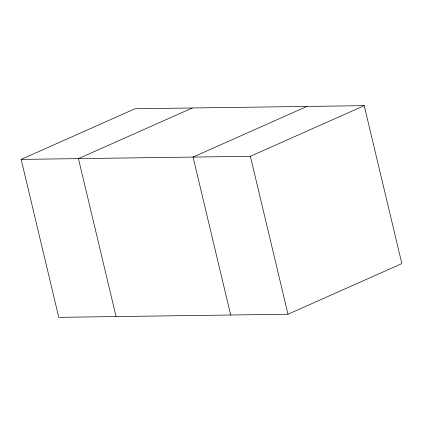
<?xml version="1.0" encoding="UTF-8"?>
<svg xmlns="http://www.w3.org/2000/svg" width="423" height="423" viewBox="0 0 423 423"><rect width="100%" height="100%" fill="white"/><g stroke="black" fill="none" stroke-linecap="round" stroke-linejoin="round"><path stroke-width="0.63" d="M21.15 159.397L135.006 108.764L364.224 105.655L401.85 263.603L287.994 314.236L58.776 317.345L21.15 159.397L250.368 156.293L364.224 105.655M192.306 107.987L78.456 158.62L116.082 316.568M306.918 106.432L193.062 157.065L230.694 315.013M250.368 156.293L287.994 314.236"/></g></svg>
